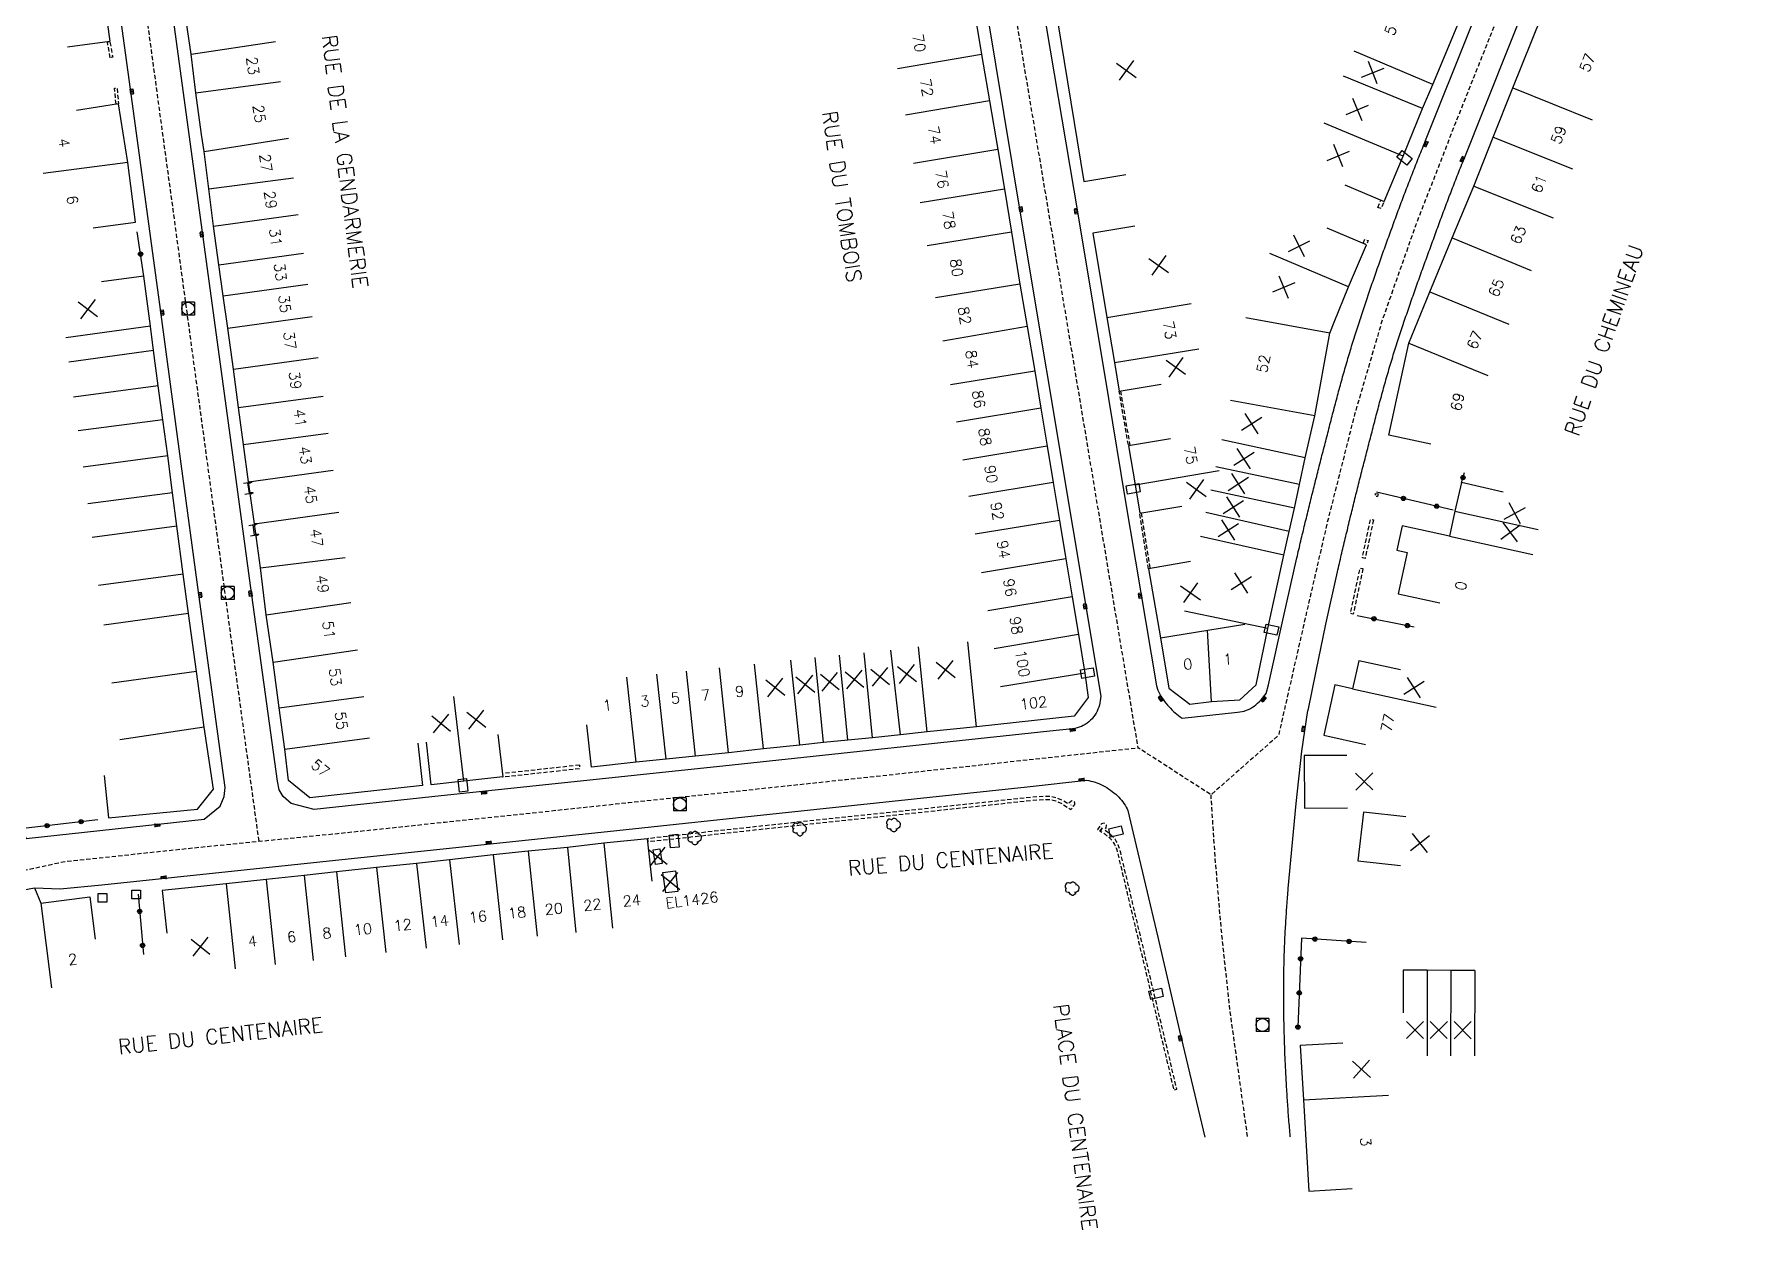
# Model space of a CAD drawing. Header units: millimetres. Extents: x 101000 to 102000, y 121000 to 122001.
# Drawn here: x 101410.7 to 101610.5, y 121556.9 to 121696.8 of the extents above; entities that cross this region are included whole.
import ezdxf
from ezdxf.enums import TextEntityAlignment as Align

# ---------------------------------------------------------------- set-up
doc = ezdxf.new("R2010")
doc.units = ezdxf.units.MM
doc.linetypes.add('DASHED', pattern=[0.75, 0.5, -0.25])
doc.layers.get('0').update_dxf_attribs({"linetype": 'CONTINUOUS'})
for name, color, linetype in [('W0001', 6, 'DASHED'), ('W0008', 7, 'CONTINUOUS'), ('W0100', 7, 'CONTINUOUS'), ('W0105', 7, 'CONTINUOUS'), ('W0112', 1, 'DASHED'), ('W0300', 7, 'CONTINUOUS'), ('W0322', 7, 'CONTINUOUS'), ('W0400', 7, 'CONTINUOUS'), ('W0420', 7, 'CONTINUOUS'), ('W0984', 7, 'CONTINUOUS'), ('W0989', 7, 'CONTINUOUS'), ('W0991', 7, 'CONTINUOUS'), ('W1102', 7, 'CONTINUOUS'), ('W1471', 7, 'CONTINUOUS')]:
    doc.layers.add(name, color=color, linetype=linetype)
doc.styles.get("Standard").update_dxf_attribs({"font": 'romans.shx', "width": 0.85})

# ---------------------------------------------------------------- blocks, each defined once
blk = doc.blocks.new('t991o')
at = {"color": 0, "linetype": 'Continuous'}
for p, q in [((-1, 1), (1, -1)), ((-1, -1), (1, 1))]:
    blk.add_line(p, q, dxfattribs=at)
blk = doc.blocks.new('T400')
for p, q in [((-0.15, 0.3), (0.15, 0.3)), ((-0.15, -0.25), (-0.15, 0.3)), ((-0.15, 0.15), (0.15, 0.15)), ((-0.15, 0), (0.15, 0)), ((0.15, 0.3), (0.15, -0.25)), ((-0.15, -0.15), (0.15, -0.15)), ((-0.15, -0.25), (-0.15, -0.3)), ((-0.15, -0.3), (0.15, -0.3)), ((0.15, -0.3), (0.15, -0.25))]:
    blk.add_line(p, q)
blk = doc.blocks.new('t105o')
for p, q in [((-0.5, 0), (0.5, 0)), ((0.5, 0), (0.2, 0.1)), ((0.5, 0), (0.2, -0.1))]:
    blk.add_line(p, q)
blk = doc.blocks.new('T420')
for p, q in [((0.75, 0.75), (-0.75, 0.75)), ((-0.75, 0.75), (-0.75, -0.75)), ((0.75, 0.75), (0.75, -0.75)), ((0.75, -0.75), (-0.75, -0.75))]:
    blk.add_line(p, q)
blk.add_ellipse((0, 0), major_axis=(-0.53, 0.53), ratio=1, start_param=3.926991, end_param=10.210176)
blk = doc.blocks.new('T1471')
at = {"color": 0, "linetype": 'Continuous', "flags": 128}
blk.add_lwpolyline([(-0.75, -0.5), (-0.75, 0.5), (0.75, 0.5), (0.75, -0.5), (-0.75, -0.5)], dxfattribs=at)
blk = doc.blocks.new('T300')
for p, q in [((-0.8, 0.51), (-0.86, 0.34)), ((-0.86, 0.34), (-0.86, 0.17)), ((-0.86, 0.17), (-0.74, 0.06)), ((-0.69, 0.63), (-0.8, 0.51)), ((-0.8, -0.06), (-0.74, 0.06)), ((-0.74, 0.06), (-0.69, 0.11)), ((-0.57, 0.69), (-0.69, 0.63)), ((-0.46, 0.69), (-0.57, 0.69)), ((-0.29, 0.63), (-0.46, 0.69)), ((-0.29, 0.63), (-0.17, 0.74)), ((-0.23, 0.57), (-0.29, 0.63)), ((-0.17, 0.74), (-0.06, 0.8)), ((-0.06, 0.8), (0.06, 0.8)), ((0.06, 0.8), (0.23, 0.74)), ((0.23, 0.74), (0.34, 0.63)), ((0.34, 0.63), (0.4, 0.51)), ((0.46, 0.46), (0.34, 0.46)), ((0.4, 0.51), (0.4, 0.46)), ((0.57, 0.4), (0.46, 0.46)), ((0.57, 0.4), (0.69, 0.29)), ((0.69, 0.29), (0.74, 0.17)), ((0.74, 0.06), (0.69, -0.17)), ((0.74, 0.17), (0.74, 0.06)), ((-0.8, -0.17), (-0.8, -0.06)), ((-0.8, -0.23), (-0.8, -0.17)), ((-0.74, -0.34), (-0.8, -0.23)), ((-0.69, -0.4), (-0.74, -0.34)), ((-0.51, -0.46), (-0.69, -0.4)), ((-0.4, -0.46), (-0.51, -0.46)), ((-0.4, -0.46), (-0.34, -0.46)), ((-0.34, -0.46), (-0.34, -0.4)), ((-0.34, -0.51), (-0.34, -0.46)), ((-0.29, -0.63), (-0.34, -0.51)), ((-0.17, -0.74), (-0.29, -0.63)), ((-0.06, -0.8), (-0.17, -0.74)), ((0.06, -0.8), (-0.06, -0.8)), ((0.17, -0.74), (0.06, -0.8)), ((0.23, -0.69), (0.17, -0.74)), ((0.29, -0.46), (0.23, -0.46)), ((0.29, -0.63), (0.23, -0.69)), ((0.46, -0.4), (0.29, -0.46)), ((0.34, -0.51), (0.29, -0.63)), ((0.34, -0.51), (0.34, -0.46)), ((0.57, -0.34), (0.46, -0.4)), ((0.63, -0.29), (0.57, -0.34)), ((0.69, -0.17), (0.63, -0.29))]:
    blk.add_line(p, q)
blk = doc.blocks.new('t112o')
at = {"color": 0, "linetype": 'Continuous'}
for p, q in [((-0.5, 0.5), (0.5, 0.5)), ((-0.5, -0.5), (-0.5, 0.5)), ((0.5, 0.5), (0.5, -0.5)), ((0.5, -0.5), (-0.5, -0.5))]:
    blk.add_line(p, q, dxfattribs=at)
blk = doc.blocks.new('t322o')
at = {"color": 0, "linetype": 'Continuous'}
for radius in [0.25, 0.15]:
    blk.add_circle((0, 0), radius, dxfattribs=at)

msp = doc.modelspace()

# ---------------------------------------------------------------- linework, layer by layer
at = {"layer": 'W0001', "flags": 128}
for points in [[(101604.12, 121833.03), (101607.1, 121807.39), (101608.22, 121797.71), (101609.52, 121785.55), (101610.48, 121776.02), (101608.87, 121767.47), (101606.06, 121759.38), (101602.05, 121748.98), (101597, 121736.35), (101592.11, 121724.11), (101586.6, 121710.33), (101580.81, 121695.81), (101577.08, 121686.46), (101572.42, 121674.5), (101568.46, 121663.26), (101565.25, 121652.3), (101562.04, 121639.62), (101559.64, 121629.21), (101556.35, 121614.77), (101548.45, 121607.81), (101539.92, 121613.32), (101535.03, 121642.55), (101531.11, 121666.07), (101526.84, 121691.65), (101522.18, 121719.55), (101517.12, 121749.9), (101512.99, 121774.68), (101509.21, 121797.45), (101507, 121810.7)], [(101437, 121602.38), (101433.57, 121627.46), (101430.87, 121647.41), (101426.94, 121676.35), (101421.85, 121713.72), (101417.77, 121743.63), (101414.26, 121769.23)], [(101339.65, 121584.46), (101357.62, 121587.92), (101366.47, 121589.65), (101380.37, 121592.56), (101390.45, 121594.89), (101414.3, 121600.02), (101430.94, 121601.78), (101446.18, 121603.29), (101458.8, 121604.62), (101480.31, 121606.91), (101505.75, 121609.61), (101539.92, 121613.32)], [(101552.73, 121567.84), (101550.67, 121582.59), (101549.65, 121592.09), (101548.94, 121600.5), (101548.45, 121607.81)]]:
    msp.add_lwpolyline(points, dxfattribs=at)
at = {"layer": 'W0008', "flags": 128}
msp.add_lwpolyline([(101418.15, 121604.9), (101409.07, 121603.83), (101409.73, 121602.71), (101430.57, 121604.95), (101432.45, 121606.49), (101432.93, 121607.62), (101433.02, 121608.65), (101429.95, 121631.25), (101427.89, 121646.54), (101425.45, 121664.59), (101421.95, 121690.39), (101419.32, 121709.73), (101412.07, 121762.76), (101412.07, 121762.76, 0.31714), (101409.34, 121764.78), (101409.08, 121764.78), (101408.82, 121764.78), (101408.56, 121764.76), (101401.76, 121763.52), (101374.68, 121758.36), (101341.23, 121752.02), (101307.14, 121745.43)], format="xyb", dxfattribs=at)
for points in [[(101521.29, 121704.92), (101526.07, 121676.1), (101532.29, 121638.99), (101535.56, 121619.36), (101535.49, 121618.82), (101535.44, 121618.57), (101535.38, 121618.31), (101535.3, 121618.07), (101535.21, 121617.83), (101535.11, 121617.59), (101534.99, 121617.37), (101534.85, 121617.14), (101534.7, 121616.93), (101534.54, 121616.72), (101534.35, 121616.53), (101534.16, 121616.36), (101533.95, 121616.21), (101533.73, 121616.06), (101533.5, 121615.93), (101533.27, 121615.81), (101533.02, 121615.72), (101532.77, 121615.64), (101532.51, 121615.59), (101532.25, 121615.55), (101529.57, 121615.25), (101492.39, 121611.3), (101457.22, 121607.56), (101443.47, 121606.09), (101440.77, 121606.79), (101439.83, 121607.63), (101439.36, 121608.4), (101439.15, 121609.41), (101436.01, 121632.3), (101433.75, 121649.05), (101430.39, 121673.66), (101424.38, 121717.74)], [(101528.7, 121700.5), (101532.85, 121675.8), (101536.43, 121654.18), (101538.37, 121642.55), (101542.05, 121620.58), (101542.22, 121620.04), (101542.33, 121619.81), (101542.46, 121619.58), (101542.59, 121619.36), (101542.72, 121619.14), (101542.87, 121618.93), (101543.02, 121618.72), (101543.17, 121618.52), (101543.34, 121618.32), (101543.51, 121618.13), (101543.69, 121617.94), (101543.87, 121617.76), (101544.05, 121617.58), (101544.24, 121617.41), (101544.44, 121617.25), (101544.64, 121617.09), (101544.85, 121616.94), (101545.06, 121616.79), (101551.57, 121617.49), (101551.83, 121617.51), (101552.09, 121617.55), (101552.34, 121617.61), (101552.59, 121617.7), (101552.83, 121617.8), (101553.07, 121617.92), (101553.29, 121618.06), (101553.5, 121618.2), (101553.71, 121618.36), (101553.9, 121618.52), (101554.09, 121618.69), (101554.27, 121618.87), (101554.44, 121619.06), (101554.6, 121619.26), (101554.76, 121619.47), (101554.9, 121619.68), (101555.18, 121620.7), (101556.94, 121628.61), (101558.5, 121635.54), (101558.56, 121635.79), (101558.61, 121636.03), (101558.67, 121636.28), (101558.73, 121636.52), (101558.79, 121636.77), (101558.85, 121637.01), (101558.9, 121637.26), (101558.96, 121637.5), (101559.02, 121637.75), (101559.08, 121637.99), (101559.14, 121638.24), (101559.2, 121638.48), (101559.26, 121638.73), (101559.31, 121638.97), (101559.37, 121639.21), (101559.43, 121639.46), (101559.49, 121639.7), (101559.55, 121639.95), (101559.61, 121640.19), (101559.67, 121640.44), (101559.73, 121640.68), (101559.79, 121640.93), (101559.85, 121641.17), (101559.91, 121641.41), (101559.97, 121641.66), (101560.03, 121641.9), (101560.09, 121642.15), (101560.15, 121642.39), (101560.21, 121642.63), (101560.27, 121642.88), (101560.33, 121643.12), (101560.39, 121643.37), (101560.45, 121643.61), (101560.52, 121643.85), (101560.58, 121644.1), (101560.64, 121644.34), (101560.7, 121644.59), (101560.76, 121644.83), (101560.82, 121645.07), (101560.88, 121645.32), (101560.95, 121645.56), (101561.01, 121645.81), (101561.07, 121646.05), (101561.13, 121646.29), (101561.19, 121646.54), (101561.26, 121646.78), (101561.32, 121647.02), (101561.38, 121647.27), (101561.44, 121647.51), (101561.51, 121647.75), (101561.57, 121648), (101561.63, 121648.24), (101561.69, 121648.48), (101561.76, 121648.73), (101561.82, 121648.97), (101561.88, 121649.21), (101561.94, 121649.45), (101562.01, 121649.7), (101562.07, 121649.94), (101562.13, 121650.18), (101562.19, 121650.42), (101562.26, 121650.66), (101562.32, 121650.91), (101562.38, 121651.15), (101562.44, 121651.39), (101562.5, 121651.63), (101562.57, 121651.88), (101562.63, 121652.12), (101562.69, 121652.36), (101562.76, 121652.6), (101562.82, 121652.84), (101562.88, 121653.09), (101562.95, 121653.33), (101563.01, 121653.57), (101563.07, 121653.81), (101563.14, 121654.05), (101563.2, 121654.29), (101563.26, 121654.54), (101563.33, 121654.78), (101563.39, 121655.02), (101563.46, 121655.26), (101563.52, 121655.5), (101563.59, 121655.74), (101563.66, 121655.99), (101563.72, 121656.23), (101563.79, 121656.47), (101563.86, 121656.71), (101563.92, 121656.95), (101563.99, 121657.19), (101564.06, 121657.43), (101564.13, 121657.67), (101564.2, 121657.91), (101564.27, 121658.15), (101564.34, 121658.39), (101564.41, 121658.63), (101564.48, 121658.87), (101564.55, 121659.11), (101564.62, 121659.35), (101564.69, 121659.59), (101564.77, 121659.83), (101564.84, 121660.07), (101564.91, 121660.31), (101564.99, 121660.55), (101565.06, 121660.79), (101565.14, 121661.03), (101565.21, 121661.27), (101565.29, 121661.51), (101565.36, 121661.75), (101565.44, 121661.98), (101565.51, 121662.22), (101565.59, 121662.46), (101565.67, 121662.7), (101565.74, 121662.94), (101565.82, 121663.18), (101565.9, 121663.42), (101565.98, 121663.65), (101566.05, 121663.89), (101566.13, 121664.13), (101566.21, 121664.37), (101566.29, 121664.61), (101566.37, 121664.84), (101566.45, 121665.08), (101566.53, 121665.32), (101566.61, 121665.56), (101566.69, 121665.79), (101566.77, 121666.03), (101566.85, 121666.27), (101566.93, 121666.51), (101567.01, 121666.74), (101567.09, 121666.98), (101567.17, 121667.22), (101567.25, 121667.45), (101567.33, 121667.69), (101567.42, 121667.93), (101567.5, 121668.16), (101567.58, 121668.4), (101567.66, 121668.64), (101567.75, 121668.87), (101567.83, 121669.11), (101567.91, 121669.35), (101567.99, 121669.58), (101568.08, 121669.82), (101568.16, 121670.06), (101568.24, 121670.29), (101568.33, 121670.53), (101568.41, 121670.76), (101568.5, 121671), (101568.58, 121671.24), (101568.66, 121671.47), (101568.75, 121671.71), (101568.83, 121671.94), (101568.92, 121672.18), (101569, 121672.42), (101569.09, 121672.65), (101569.17, 121672.89), (101569.26, 121673.12), (101569.34, 121673.36), (101569.43, 121673.59), (101569.51, 121673.83), (101569.6, 121674.07), (101569.68, 121674.3), (101569.77, 121674.54), (101569.85, 121674.77), (101569.94, 121675.01), (101570.03, 121675.24), (101570.11, 121675.48), (101570.2, 121675.72), (101570.29, 121675.95), (101570.37, 121676.19), (101570.46, 121676.42), (101570.55, 121676.66), (101570.64, 121676.9), (101570.72, 121677.13), (101570.81, 121677.37), (101570.9, 121677.6), (101570.99, 121677.84), (101571.08, 121678.07), (101571.17, 121678.31), (101571.26, 121678.54), (101571.35, 121678.78), (101571.44, 121679.01), (101571.53, 121679.25), (101571.62, 121679.48), (101571.71, 121679.72), (101571.8, 121679.95), (101571.89, 121680.18), (101571.98, 121680.42), (101572.07, 121680.65), (101572.17, 121680.89), (101572.26, 121681.12), (101572.35, 121681.35), (101572.44, 121681.59), (101572.54, 121681.82), (101572.63, 121682.06), (101572.72, 121682.29), (101572.82, 121682.52), (101572.91, 121682.76), (101573, 121682.99), (101573.1, 121683.22), (101573.19, 121683.46), (101573.29, 121683.69), (101573.38, 121683.92), (101573.48, 121684.15), (101573.57, 121684.39), (101584.09, 121710.73)], [(101559.81, 121617.68), (101560.75, 121622.3), (101561.89, 121627.8), (101563.25, 121633.89), (101563.3, 121634.14), (101563.36, 121634.39), (101563.42, 121634.63), (101563.48, 121634.88), (101563.53, 121635.12), (101563.59, 121635.37), (101563.65, 121635.61), (101563.7, 121635.86), (101563.76, 121636.1), (101563.82, 121636.35), (101563.88, 121636.59), (101563.94, 121636.84), (101563.99, 121637.08), (101564.05, 121637.33), (101564.11, 121637.58), (101564.17, 121637.82), (101564.23, 121638.07), (101564.29, 121638.31), (101564.35, 121638.56), (101564.41, 121638.8), (101564.46, 121639.05), (101564.52, 121639.29), (101564.58, 121639.54), (101564.64, 121639.78), (101564.7, 121640.03), (101564.76, 121640.27), (101564.82, 121640.52), (101564.88, 121640.76), (101564.94, 121641), (101565, 121641.25), (101565.06, 121641.49), (101565.12, 121641.74), (101565.18, 121641.98), (101565.24, 121642.23), (101565.3, 121642.47), (101565.36, 121642.72), (101565.42, 121642.96), (101565.49, 121643.21), (101565.55, 121643.45), (101565.61, 121643.7), (101565.67, 121643.94), (101565.73, 121644.18), (101565.79, 121644.43), (101565.85, 121644.67), (101565.92, 121644.92), (101565.98, 121645.16), (101566.04, 121645.41), (101566.1, 121645.65), (101566.16, 121645.9), (101566.23, 121646.14), (101566.29, 121646.38), (101566.35, 121646.63), (101566.41, 121646.87), (101566.48, 121647.12), (101566.54, 121647.36), (101566.6, 121647.6), (101566.67, 121647.85), (101566.73, 121648.09), (101566.79, 121648.34), (101566.85, 121648.58), (101566.92, 121648.83), (101566.98, 121649.07), (101567.04, 121649.31), (101567.11, 121649.56), (101567.17, 121649.8), (101567.23, 121650.05), (101567.3, 121650.29), (101567.36, 121650.54), (101567.42, 121650.78), (101567.49, 121651.02), (101567.55, 121651.27), (101567.61, 121651.51), (101567.68, 121651.76), (101567.74, 121652), (101567.8, 121652.25), (101567.87, 121652.49), (101567.93, 121652.73), (101568, 121652.98), (101568.06, 121653.22), (101568.13, 121653.47), (101568.19, 121653.71), (101568.26, 121653.95), (101568.32, 121654.2), (101568.39, 121654.44), (101568.46, 121654.68), (101568.52, 121654.93), (101568.59, 121655.17), (101568.66, 121655.41), (101568.72, 121655.66), (101568.79, 121655.9), (101568.86, 121656.14), (101568.93, 121656.39), (101569, 121656.63), (101569.07, 121656.87), (101569.14, 121657.11), (101569.21, 121657.36), (101569.28, 121657.6), (101569.35, 121657.84), (101569.42, 121658.08), (101569.5, 121658.32), (101569.57, 121658.56), (101569.64, 121658.81), (101569.72, 121659.05), (101569.79, 121659.29), (101569.87, 121659.53), (101569.94, 121659.77), (101570.02, 121660.01), (101570.09, 121660.25), (101570.17, 121660.49), (101570.25, 121660.73), (101570.32, 121660.96), (101570.4, 121661.2), (101570.48, 121661.44), (101570.56, 121661.68), (101570.64, 121661.92), (101570.71, 121662.16), (101570.79, 121662.4), (101570.87, 121662.63), (101570.95, 121662.87), (101571.03, 121663.11), (101571.11, 121663.35), (101571.19, 121663.59), (101571.27, 121663.82), (101571.36, 121664.06), (101571.44, 121664.3), (101571.52, 121664.54), (101571.6, 121664.77), (101571.68, 121665.01), (101571.77, 121665.25), (101571.85, 121665.49), (101571.93, 121665.72), (101572.01, 121665.96), (101572.1, 121666.2), (101572.18, 121666.43), (101572.26, 121666.67), (101572.35, 121666.91), (101572.43, 121667.14), (101572.52, 121667.38), (101572.6, 121667.62), (101572.68, 121667.85), (101572.77, 121668.09), (101572.85, 121668.33), (101572.94, 121668.56), (101573.02, 121668.8), (101573.11, 121669.04), (101573.19, 121669.27), (101573.28, 121669.51), (101573.36, 121669.75), (101573.45, 121669.98), (101573.54, 121670.22), (101573.62, 121670.45), (101573.71, 121670.69), (101573.79, 121670.93), (101573.88, 121671.16), (101573.96, 121671.4), (101574.05, 121671.64), (101574.13, 121671.87), (101574.22, 121672.11), (101574.31, 121672.34), (101574.39, 121672.58), (101574.48, 121672.81), (101574.56, 121673.05), (101574.65, 121673.28), (101574.73, 121673.51), (101574.82, 121673.75), (101574.9, 121673.98), (101574.99, 121674.21), (101575.07, 121674.45), (101575.16, 121674.68), (101575.25, 121674.91), (101575.33, 121675.14), (101575.42, 121675.38), (101575.51, 121675.61), (101575.59, 121675.84), (101575.68, 121676.07), (101575.77, 121676.31), (101575.86, 121676.54), (101575.94, 121676.77), (101576.03, 121677), (101576.12, 121677.23), (101576.21, 121677.47), (101576.3, 121677.7), (101576.38, 121677.93), (101576.47, 121678.16), (101576.56, 121678.39), (101576.65, 121678.63), (101576.74, 121678.86), (101576.83, 121679.09), (101576.92, 121679.32), (101577.01, 121679.55), (101577.1, 121679.78), (101577.19, 121680.01), (101577.28, 121680.25), (101577.37, 121680.48), (101577.46, 121680.71), (101577.55, 121680.94), (101577.64, 121681.17), (101577.73, 121681.4), (101577.83, 121681.63), (101577.92, 121681.86), (101588.85, 121709.27)], [(101557.74, 121567.76), (101557.73, 121567.84), (101557.71, 121568.09), (101557.68, 121568.34), (101557.66, 121568.59), (101557.64, 121568.84), (101557.62, 121569.09), (101557.6, 121569.34), (101557.58, 121569.6), (101557.56, 121569.85), (101557.54, 121570.1), (101557.52, 121570.35), (101557.5, 121570.6), (101557.48, 121570.85), (101557.47, 121571.1), (101557.45, 121571.35), (101557.43, 121571.6), (101557.41, 121571.85), (101557.4, 121572.1), (101557.38, 121572.35), (101557.36, 121572.6), (101557.35, 121572.85), (101557.33, 121573.1), (101557.32, 121573.35), (101557.3, 121573.61), (101557.29, 121573.86), (101557.27, 121574.11), (101557.26, 121574.36), (101557.24, 121574.61), (101557.23, 121574.86), (101557.22, 121575.11), (101557.2, 121575.36), (101557.19, 121575.61), (101557.18, 121575.86), (101557.17, 121576.11), (101557.16, 121576.37), (101557.15, 121576.62), (101557.13, 121576.87), (101557.12, 121577.12), (101557.11, 121577.37), (101557.1, 121577.62), (101557.09, 121577.87), (101557.09, 121578.12), (101557.08, 121578.37), (101557.07, 121578.63), (101557.06, 121578.88), (101557.05, 121579.13), (101557.04, 121579.38), (101557.04, 121579.63), (101557.03, 121579.88), (101557.02, 121580.13), (101557.02, 121580.38), (101557.01, 121580.64), (101557, 121580.89), (101557, 121581.14), (101556.99, 121581.39), (101556.99, 121581.64), (101556.99, 121581.89), (101556.98, 121582.14), (101556.98, 121582.4), (101556.97, 121582.65), (101556.97, 121582.9), (101556.97, 121583.15), (101556.97, 121583.4), (101556.96, 121583.65), (101556.96, 121583.9), (101556.96, 121584.15), (101556.96, 121584.4), (101556.96, 121584.65), (101556.96, 121584.9), (101556.96, 121585.15), (101556.96, 121585.4), (101556.96, 121585.64), (101556.97, 121585.89), (101556.97, 121586.14), (101556.97, 121586.39), (101556.98, 121586.64), (101556.98, 121586.89), (101556.98, 121587.14), (101556.99, 121587.39), (101556.99, 121587.64), (101557, 121587.89), (101557.01, 121588.14), (101557.01, 121588.39), (101557.02, 121588.64), (101557.03, 121588.89), (101557.03, 121589.13), (101557.04, 121589.38), (101557.05, 121589.63), (101557.06, 121589.88), (101557.07, 121590.13), (101557.08, 121590.38), (101557.09, 121590.63), (101557.1, 121590.88), (101557.11, 121591.13), (101557.13, 121591.38), (101557.14, 121591.62), (101557.15, 121591.87), (101557.16, 121592.12), (101557.18, 121592.37), (101557.19, 121592.62), (101557.21, 121592.87), (101557.22, 121593.12), (101557.24, 121593.37), (101557.25, 121593.62), (101557.27, 121593.86), (101557.29, 121594.11), (101557.3, 121594.36), (101557.32, 121594.61), (101557.34, 121594.86), (101557.36, 121595.11), (101557.38, 121595.36), (101557.4, 121595.61), (101557.42, 121595.85), (101557.44, 121596.1), (101557.46, 121596.35), (101557.48, 121596.6), (101557.5, 121596.85), (101558.42, 121606.8), (101559.09, 121612.91), (101559.79, 121617.68)], [(101410.7, 121596.91), (101413.74, 121596.79), (101418.58, 121597.27), (101478.88, 121603.65), (101497.88, 121605.65), (101526.92, 121608.76), (101533.92, 121609.52), (101534.16, 121609.48), (101534.4, 121609.42), (101534.63, 121609.36), (101534.87, 121609.29), (101535.1, 121609.21), (101535.32, 121609.12), (101535.54, 121609.02), (101535.78, 121608.9), (101536.01, 121608.78), (101536.24, 121608.65), (101536.46, 121608.51), (101536.68, 121608.37), (101536.89, 121608.21), (101537.09, 121608.05), (101537.29, 121607.88), (101537.49, 121607.7), (101537.66, 121607.53), (101537.82, 121607.35), (101537.97, 121607.17), (101538.12, 121606.98), (101538.26, 121606.79), (101538.39, 121606.59), (101538.51, 121606.38), (101538.63, 121606.17), (101538.73, 121605.96), (101539.33, 121603.31), (101542.21, 121591.14), (101544.78, 121580.2), (101547.74, 121567.75)]]:
    msp.add_lwpolyline(points, dxfattribs=at)
at = {"layer": 'W0100', "flags": 128}
for points in [[(101574.17, 121648.85), (101569.28, 121649.91), (101570.75, 121656.71), (101571.61, 121660.66), (101574.07, 121666.68), (101576.7, 121672.99), (101579.2, 121679.03), (101581.48, 121684.76), (101583.79, 121690.53), (101588.22, 121701.63), (101591.12, 121708.89), (101595.77, 121707.04)], [(101418.8, 121701.52), (101419.54, 121695.97), (101414.59, 121695.31)], [(101530.13, 121700.55), (101533.55, 121679.59), (101538.48, 121680.39)], [(101455.61, 121613.86), (101456.15, 121608.89), (101442.95, 121607.46), (101440.44, 121609.47), (101440.01, 121613.16), (101439.37, 121617.98), (101438.64, 121623.35), (101437.84, 121628.88), (101437.17, 121634.37), (101436.46, 121639.52), (101435.78, 121644.43), (101435.18, 121648.81), (101434.6, 121653.15), (101434.01, 121657.62), (101433.34, 121662.41), (101432.81, 121666.22), (101432.31, 121669.84), (101431.69, 121674.35), (101431.12, 121678.71), (101430.58, 121683.1), (101430.27, 121685.08), (101429.62, 121689.97), (101429.04, 121694.5), (101428.34, 121699.2)], [(101520.77, 121699.41), (101521.6, 121694.45), (101522.53, 121689.02), (101523.48, 121683.33), (101524.27, 121678.69), (101525.09, 121673.65), (101526.07, 121667.57), (101526.93, 121662.6), (101527.82, 121657.38), (101528.52, 121653.06), (101529.26, 121648.61), (101529.97, 121644.36), (101530.7, 121639.92), (101531.44, 121635.43), (101532.18, 121630.99), (101532.92, 121626.57), (101533.67, 121622.06), (101534.08, 121619.19), (101532.44, 121617.01), (101521, 121615.77), (101515.22, 121615.17), (101512.08, 121614.82), (101508.81, 121614.48), (101505.92, 121614.2), (101503.09, 121613.92), (101500.31, 121613.62), (101496.06, 121613.18), (101491.96, 121612.74), (101488.1, 121612.32), (101484.66, 121612), (101481.15, 121611.63), (101475.94, 121611.05), (101475.39, 121616.02)], [(101564.1, 121679.18), (101568.71, 121677.25), (101570.93, 121682.55), (101573.21, 121688.14), (101574.42, 121690.95), (101577.86, 121699.17)], [(101417.59, 121674.18), (101422.55, 121674.82), (101421.65, 121681.82), (101420.56, 121688.66), (101415.62, 121687.88)], [(101539.54, 121674.37), (101534.61, 121673.55), (101536.26, 121663.67), (101537.15, 121658.4), (101537.69, 121655.06), (101542.62, 121655.86)], [(101546.05, 121635.11), (101541.13, 121634.24), (101542.55, 121626.17), (101543.51, 121620.3), (101545.96, 121618.42), (101548.51, 121618.73), (101551.81, 121618.92), (101553.75, 121620.69), (101555.12, 121627.26), (101556.99, 121635.86), (101557.61, 121638.64), (101558.21, 121641.36), (101558.8, 121644.11), (101559.48, 121647.26), (101560.59, 121652.18), (101562.35, 121661.85), (101562.87, 121663.14), (101564.56, 121667.26), (101566.64, 121672.19), (101562.04, 121674.14)], [(101418.87, 121610.08), (101419.37, 121605.11), (101429.78, 121606.15), (101431.67, 121608.49), (101430.59, 121615.71), (101429.68, 121622.26), (101428.75, 121629.02), (101428.14, 121633.65), (101427.39, 121639.24), (101426.89, 121643.17), (101426.32, 121647.47), (101425.75, 121651.71), (101425.21, 121655.68), (101424.65, 121659.79), (101424.3, 121662.66), (101423.5, 121668.5), (101418.55, 121667.83)], [(101543.72, 121649.49), (101538.79, 121648.66), (101539.56, 121644.1), (101540.1, 121640.77), (101545.03, 121641.58)], [(101435.66, 121644.33), (101435.83, 121643.08)], [(101582.65, 121643.23), (101577.78, 121644.36), (101577, 121641.01), (101576.36, 121638.09), (101570.81, 121639.28), (101570.19, 121636.44), (101571.4, 121636.18), (101570.35, 121631.32), (101575.23, 121630.26)], [(101436.49, 121638.18), (101436.31, 121639.42)], [(101570.63, 121622.43), (101565.75, 121623.51), (101565.02, 121620.23), (101562.96, 121620.68), (101561.66, 121614.78), (101566.54, 121613.7)], [(101464.97, 121614.89), (101465.54, 121609.92), (101460.96, 121609.39), (101457.14, 121608.99), (101456.62, 121613.96)], [(101564.37, 121612.43), (101559.37, 121612.4), (101559.41, 121606.25), (101564.41, 121606.28)], [(101571.26, 121605.23), (101566.3, 121605.8), (101565.65, 121600.1), (101570.62, 121599.54)], [(101483.01, 121597.7), (101482.49, 121602.68), (101477.36, 121602.14), (101473.1, 121601.66), (101468.52, 121601.21), (101464.42, 121600.78), (101459.3, 121600.22), (101455.44, 121599.78), (101450.77, 121599.3), (101446.06, 121598.8), (101442.29, 121598.38), (101437.84, 121597.9), (101433.15, 121597.41), (101428.32, 121596.89), (101425.68, 121596.61), (101426.22, 121591.63)], [(101406.64, 121591.07), (101405.72, 121595.99), (101410.7, 121596.91), (101411.46, 121595.14), (101417.19, 121595.86), (101417.81, 121590.9)], [(101579.34, 121587.27), (101576.51, 121587.27), (101573.77, 121587.28), (101570.95, 121587.29), (101570.94, 121582.29)], [(101563.88, 121578.76), (101558.89, 121578.48), (101559.26, 121572.11), (101559.91, 121561.43), (101564.97, 121561.74)]]:
    msp.add_lwpolyline(points, dxfattribs=at)
for points in [[(101483.4, 121599.67), (101483.15, 121601.39), (101483.94, 121601.5), (101484.18, 121599.77)], [(101485.75, 121598.93), (101486.04, 121596.51), (101484.61, 121596.33), (101484.29, 121598.73)]]:
    msp.add_lwpolyline(points, close=True, dxfattribs=at)
at = {"layer": 'W0112', "flags": 128}
for points in [[(101419.59, 121694.07), (101419.25, 121695.92), (101419.54, 121695.97), (101419.88, 121694.12)], [(101420.26, 121688.63), (101420.08, 121690.51), (101420.37, 121690.54), (101420.56, 121688.66)], [(101567.99, 121676.56), (101568.33, 121677.41), (101568.71, 121677.25), (101568.37, 121676.41)], [(101566.27, 121672.36), (101566.47, 121672.83), (101566.85, 121672.67), (101566.64, 121672.19)], [(101537.85, 121655.09), (101538.95, 121648.69), (101538.79, 121648.66), (101537.69, 121655.06)], [(101568.02, 121643.02), (101567.96, 121642.71), (101567.67, 121642.76), (101567.72, 121643.07)], [(101540.26, 121640.8), (101541.29, 121634.27), (101541.13, 121634.24), (101540.1, 121640.78)], [(101567.46, 121639.99), (101566.49, 121635.48), (101566.17, 121635.55), (101567.14, 121640.06)], [(101566.23, 121634.29), (101565.1, 121628.96), (101564.79, 121629.03), (101565.91, 121634.36)], [(101474.54, 121611.28), (101465.5, 121610.3), (101465.54, 121609.92), (101474.58, 121610.9)], [(101535.45, 121603.56), (101535.77, 121604), (101535.52, 121603.56), (101536.01, 121603.23), (101536.21, 121603.07), (101536.41, 121602.91), (101536.6, 121602.74), (101536.78, 121602.57), (101536.92, 121602.4), (101537.04, 121602.21), (101537.15, 121602.01), (101537.25, 121601.81), (101537.33, 121601.6), (101537.41, 121601.39), (101537.47, 121601.17), (101537.53, 121600.94), (101539.98, 121590.61), (101544.09, 121573.26), (101544.45, 121573.35), (101540.33, 121590.69), (101537.88, 121601.02), (101537.82, 121601.26), (101537.75, 121601.5), (101537.67, 121601.73), (101537.58, 121601.96), (101537.47, 121602.18), (101537.35, 121602.4), (101537.22, 121602.61), (101537.04, 121602.82), (101536.85, 121603.01), (101536.64, 121603.19), (101536.43, 121603.36), (101536.22, 121603.52), (101536, 121603.67), (101536.17, 121603.96), (101536.2, 121604.26), (101535.94, 121604.5), (101535.63, 121604.42), (101535.16, 121603.77)]]:
    msp.add_lwpolyline(points, close=True, dxfattribs=at)
msp.add_lwpolyline([(101532.4, 121606.56, 1.16041), (101531.97, 121606.97), (101531.78, 121606.82), (101531.72, 121606.72), (101531.22, 121607.07), (101530.38, 121607.43), (101529.54, 121607.63), (101528.19, 121607.59), (101494.41, 121604), (101482.49, 121602.68), (101482.53, 121602.33), (101482.88, 121602.37), (101494.44, 121603.65), (101528.22, 121607.24), (101529.5, 121607.28), (101530.27, 121607.1), (101531.05, 121606.76), (101532.04, 121606.08), (101532.4, 121606.55)], format="xyb", dxfattribs=at)
msp.add_lwpolyline([(101532.06, 121606.6), (101532.04, 121606.59)], dxfattribs=at)
at = {"layer": 'W0322', "flags": 128}
for points in [[(101423.5, 121668.5), (101422.75, 121673.69)], [(101577.78, 121644.36), (101578.11, 121645.52)], [(101576.81, 121641.12), (101567.84, 121643.24)], [(101565.56, 121628.81), (101572.22, 121627.46)], [(101422.86, 121596.17), (101423.47, 121589.11)], [(101566.6, 121590.52), (101559.04, 121591.04), (101558.63, 121580.61)]]:
    msp.add_lwpolyline(points, dxfattribs=at)
at = {"layer": 'W1102', "flags": 128}
for points in [[(101429.04, 121694.5), (101438.93, 121695.97)], [(101521.6, 121694.45), (101511.74, 121692.77)], [(101574.42, 121690.95), (101565.2, 121694.82)], [(101429.62, 121689.97), (101439.53, 121691.29)], [(101573.21, 121688.14), (101563.95, 121691.92)], [(101583.79, 121690.53), (101593.07, 121686.82)], [(101522.53, 121689.02), (101512.67, 121687.33)], [(101570.93, 121682.55), (101561.7, 121686.4)], [(101430.58, 121683.1), (101440.46, 121684.66)], [(101581.48, 121684.76), (101590.77, 121681.06)], [(101523.48, 121683.33), (101513.61, 121681.68)], [(101421.65, 121681.82), (101411.73, 121680.54)], [(101431.12, 121678.71), (101441.04, 121680.01)], [(101524.27, 121678.69), (101514.4, 121677.09)], [(101579.2, 121679.03), (101588.49, 121675.33)], [(101431.69, 121674.35), (101441.6, 121675.72)], [(101525.09, 121673.65), (101515.22, 121672.04)], [(101576.7, 121672.99), (101585.94, 121669.16)], [(101432.31, 121669.84), (101442.22, 121671.21)], [(101564.56, 121667.26), (101555.35, 121671.15)], [(101432.81, 121666.22), (101442.72, 121667.59)], [(101526.07, 121667.57), (101516.2, 121665.97)], [(101574.07, 121666.68), (101583.33, 121662.89)], [(101536.26, 121663.67), (101546.13, 121665.32)], [(101424.3, 121662.66), (101414.39, 121661.31)], [(101433.34, 121662.41), (101443.24, 121663.78)], [(101526.93, 121662.6), (101517.07, 121660.91)], [(101562.35, 121661.85), (101552.51, 121663.64)], [(101571.61, 121660.66), (101580.87, 121656.88)], [(101424.65, 121659.79), (101414.74, 121658.43)], [(101434.01, 121657.62), (101443.91, 121659)], [(101537.15, 121658.4), (101547.02, 121659.99)], [(101527.82, 121657.38), (101517.95, 121655.78)], [(101425.21, 121655.68), (101415.3, 121654.34)], [(101434.6, 121653.15), (101444.51, 121654.47)], [(101528.52, 121653.06), (101518.65, 121651.42)], [(101560.59, 121652.18), (101550.75, 121653.97)], [(101425.75, 121651.71), (101415.84, 121650.39)], [(101435.18, 121648.81), (101445.1, 121650.14)], [(101529.26, 121648.61), (101519.39, 121646.96)], [(101559.48, 121647.26), (101549.7, 121649.36)], [(101426.32, 121647.47), (101416.4, 121646.15)], [(101558.8, 121644.11), (101549.02, 121646.21)], [(101435.78, 121644.43), (101445.69, 121645.79)], [(101529.97, 121644.36), (101520.1, 121642.74)], [(101539.56, 121644.1), (101549.42, 121645.76)], [(101426.89, 121643.17), (101416.97, 121641.86)], [(101558.21, 121641.36), (101548.43, 121643.47)], [(101436.46, 121639.52), (101446.36, 121640.89)], [(101557.61, 121638.64), (101547.86, 121640.84)], [(101577, 121641.01), (101586.76, 121638.86)], [(101427.39, 121639.24), (101417.48, 121637.92)], [(101530.7, 121639.92), (101520.83, 121638.3)], [(101556.99, 121635.86), (101547.23, 121638.06)], [(101576.36, 121638.09), (101586.12, 121635.94)], [(101437.17, 121634.37), (101447.09, 121635.6)], [(101531.44, 121635.43), (101521.58, 121633.79)], [(101428.14, 121633.65), (101418.22, 121632.32)], [(101437.84, 121628.88), (101447.74, 121630.31)], [(101532.18, 121630.99), (101522.32, 121629.35)], [(101428.75, 121629.02), (101418.85, 121627.67)], [(101555.12, 121627.26), (101545.33, 121629.3)], [(101532.92, 121626.57), (101523.06, 121624.91)], [(101542.55, 121626.17), (101552.42, 121627.78)], [(101548.51, 121618.73), (101548.05, 121627.07)], [(101438.64, 121623.35), (101448.54, 121624.78)], [(101508.81, 121614.48), (101507.86, 121624.43)], [(101512.08, 121614.82), (101510.96, 121624.75)], [(101515.22, 121615.17), (101514.19, 121625.12)], [(101521, 121615.77), (101519.97, 121625.71)], [(101429.68, 121622.26), (101419.77, 121620.89)], [(101488.1, 121612.32), (101487.04, 121622.27)], [(101491.96, 121612.74), (101490.89, 121622.68)], [(101496.06, 121613.18), (101495, 121623.12)], [(101500.31, 121613.62), (101499.26, 121623.57)], [(101503.09, 121613.92), (101502.11, 121623.87)], [(101505.92, 121614.2), (101504.97, 121624.16)], [(101481.15, 121611.63), (101480.06, 121621.57)], [(101484.66, 121612), (101483.59, 121621.95)], [(101533.67, 121622.06), (101523.8, 121620.44)], [(101565.02, 121620.23), (101574.79, 121618.07)], [(101439.37, 121617.98), (101449.28, 121619.31)], [(101460.96, 121609.39), (101459.82, 121619.33)], [(101430.59, 121615.71), (101420.7, 121614.23)], [(101440.01, 121613.16), (101449.92, 121614.48)], [(101459.3, 121600.22), (101460.42, 121590.28)], [(101464.42, 121600.78), (101465.5, 121590.83)], [(101468.52, 121601.21), (101469.56, 121591.26)], [(101473.1, 121601.66), (101474.1, 121591.71)], [(101477.36, 121602.14), (101478.39, 121592.2)], [(101442.29, 121598.38), (101443.35, 121588.44)], [(101446.06, 121598.8), (101447.13, 121588.85)], [(101450.77, 121599.3), (101451.83, 121589.36)], [(101455.44, 121599.78), (101456.55, 121589.85)], [(101433.15, 121597.41), (101434.2, 121587.46)], [(101437.84, 121597.9), (101438.91, 121587.96)], [(101411.46, 121595.14), (101412.7, 121585.22)], [(101573.77, 121587.28), (101573.74, 121577.28)], [(101576.51, 121587.27), (101576.48, 121577.27)], [(101579.34, 121587.27), (101579.31, 121577.27)], [(101559.26, 121572.11), (101569.24, 121572.68)]]:
    msp.add_lwpolyline(points, dxfattribs=at)

# ---------------------------------------------------------------- block references
at = {"layer": 'W0105'}
for p, rotation in [((101435.66, 121644.33), 7.615839131279593), ((101435.83, 121643.08), 8.755094884385318), ((101436.31, 121639.42), 11.13948440339577), ((101436.49, 121638.18), 9.080015034529328)]:
    msp.add_blockref('t105o', p, dxfattribs=dict(at, rotation=rotation))
at = {"layer": 'W0112'}
for p in [(101418.68, 121595.75), (101422.62, 121596.14)]:
    msp.add_blockref('t112o', p, dxfattribs=at)
at = {"layer": 'W0300'}
for p in [(101500.33, 121603.79), (101511.32, 121604.27), (101488.04, 121602.75), (101532.24, 121596.83)]:
    msp.add_blockref('T300', p, dxfattribs=at)
at = {"layer": 'W0322'}
for p in [(101423.13, 121671.09), (101577.95, 121644.94)]:
    msp.add_blockref('t322o', p, dxfattribs=at)
for p, rotation in [((101570.98, 121642.5), 166.7098933494108), ((101574.87, 121641.58), 166.7098933494108), ((101567.52, 121628.42), 348.5319097023425), ((101571.44, 121627.62), 348.5319097023425), ((101412.19, 121604.2), 186.7069864884035), ((101416.17, 121604.67), 186.7069864884035), ((101423.03, 121594.17), 274.9568591692368), ((101423.37, 121590.19), 274.9568591692368), ((101560.62, 121590.93), 176.0493281057711), ((101564.61, 121590.66), 176.0493281057711), ((101558.94, 121588.62), 267.7293660546529), ((101558.78, 121584.63), 267.7293660546529), ((101558.63, 121580.63), 267.7293660546529)]:
    msp.add_blockref('t322o', p, dxfattribs=dict(at, rotation=rotation))
at = {"layer": 'W0400'}
for p, rotation in [((101422.12, 121690.13), 7.725410896047996), ((101573.61, 121683.99), 337.7812289036031), ((101577.88, 121682.17), 158.256542709356), ((101526.19, 121676.33), 9.422195263295226), ((101532.64, 121676.09), 189.5337286805338), ((101430.29, 121673.37), 187.7730741592671), ((101425.66, 121664.25), 7.703127736870233), ((101430.11, 121631.22), 7.750230938450856), ((101436, 121631.35), 187.8182497664257), ((101533.71, 121629.84), 189.4636162055336), ((101540.15, 121631.1), 189.5001837851297), ((101542.57, 121619.06), 212.1200487591862), ((101554.59, 121619.02), 320.7055971510183), ((101532.24, 121615.4), 276.4487476115549), ((101559.26, 121615.51), 171.6971883734113), ((101463.33, 121608.06), 276.0827133344409), ((101533.31, 121609.58), 96.12779251918907), ((101425.09, 121604.25), 276.1198804216668), ((101463.9, 121602.23), 96.03220527943786), ((101425.84, 121598.15), 96.03220528014592), ((101544.85, 121579.32), 193.3680439591443)]:
    msp.add_blockref('T400', p, dxfattribs=dict(at, rotation=rotation))
at = {"layer": 'W0420'}
for p in [(101428.7, 121664.71), (101433.33, 121631.43), (101486.26, 121606.69), (101554.48, 121580.88)]:
    msp.add_blockref('T420', p, dxfattribs=at)
at = {"layer": 'W0991'}
for p, rotation in [((101538.53, 121692.6), 279.2283513126398), ((101567.39, 121692.32), 66.65037786291566), ((101565.59, 121687.99), 67.78466463428009), ((101563.36, 121682.6), 67.34621362845624), ((101558.77, 121672.03), 71.50040408844761), ((101542.34, 121669.76), 279.4804080685488), ((101556.98, 121667.21), 67.72597296462992), ((101416.96, 121664.64), 277.7335389200677), ((101544.33, 121657.85), 279.1816440446003), ((101553.2, 121651.26), 77.3042115024093), ((101552.3, 121647.15), 77.91865896726476), ((101546.74, 121643.56), 279.2240863540314), ((101551.66, 121644.21), 77.83215818078284), ((101551.07, 121641.49), 77.67527498889545), ((101584.01, 121640.75), 73.46655774703807), ((101550.47, 121638.79), 77.26190525901578), ((101583.51, 121638.55), 81.39589196615786), ((101546.05, 121631.46), 280.026261298366), ((101551.99, 121632.59), 77.74134715087749), ((101506.7, 121621.31), 5.466135109348571), ((101509.73, 121621.61), 5.894969748155509), ((101512.86, 121621.95), 6.473868438529763), ((101517.39, 121622.43), 5.874252860624533), ((101497.45, 121620.36), 6.006285081038528), ((101500.96, 121620.73), 6.085657994613493), ((101503.82, 121621.03), 5.657686660742394), ((101572.22, 121620.36), 77.5805146846454), ((101458.32, 121616.15), 5.985398357021244), ((101462.45, 121616.61), 6.562023817833165), ((101566.39, 121609.37), 270.3493586610605), ((101572.93, 121602.16), 83.49801184825854), ((101483.67, 121600.58), 6.562023817833165), ((101485.17, 121597.61), 6.562023817833165), ((101430.16, 121590.05), 6.128043059096304), ((101572.34, 121580.29), 359.833273602232), ((101575.12, 121580.28), 359.7810997023522), ((101577.9, 121580.27), 359.833273602232), ((101566.06, 121575.69), 273.2943832217163)]:
    msp.add_blockref('t991o', p, dxfattribs=dict(at, rotation=rotation))
at = {"layer": 'W1471'}
for p, rotation in [((101571.09, 121682.36), 321.4018676078203), ((101539.34, 121643.62), 189.4690910641314), ((101555.53, 121627.13), 347.4742707865172), ((101533.99, 121622.05), 9.463616209018546), ((101460.88, 121608.92), 276.0827133334617), ((101537.32, 121603.52), 12.68549166048428), ((101485.6, 121602.39), 96.01857640788825), ((101542.02, 121584.53), 13.24840874768721)]:
    msp.add_blockref('T1471', p, dxfattribs=dict(at, rotation=rotation))

# ---------------------------------------------------------------- texts
at = {"layer": 'W0984'}
msp.add_text('EL1426', height=1.25, rotation=7.1346, dxfattribs=at).set_placement((101487.69, 121595.5), align=Align.MIDDLE)
at = {"layer": 'W0989'}
for s, rotation, p in [('RUE DE LA GENDARMERIE', 277.0613, (101447.05, 121681.92)), ('RUE DU TOMBOIS', 278.46, (101505.26, 121677.81)), ('RUE DU CHEMINEAU', 70.8418, (101594.46, 121661)), ('RUE DU CENTENAIRE', 4.9361, (101517.98, 121600.26)), ('PLACE DU CENTENAIRE', 277.3904, (101532.56, 121570.1)), ('RUE DU CENTENAIRE', 6.298, (101432.49, 121579.62))]:
    msp.add_text(s, height=1.75, rotation=rotation, dxfattribs=at).set_placement(p, align=Align.MIDDLE)
at = {"layer": 'W0991'}
for s, rotation, p in [('50', 67.2741, (101569.69, 121697.76)), ('70', 279.4775, (101514.28, 121695.78)), ('57', 68.2104, (101592.5, 121693.48)), ('23', 277.3067, (101436.27, 121693.12)), ('72', 279.6943, (101515.16, 121690.56)), ('25', 277.9725, (101437.03, 121687.51)), ('4', 279.0306, (101414.19, 121684.14)), ('74', 279.4658, (101516.1, 121685.02)), ('59', 68.2504, (101589.14, 121685.05)), ('27', 277.0453, (101437.8, 121681.76)), ('76', 279.6652, (101516.97, 121679.83)), ('29', 277.4711, (101438.35, 121677.44)), ('61', 68.2771, (101586.85, 121679.31)), ('6', 277.3602, (101415.16, 121677.42)), ('78', 279.2225, (101517.77, 121675.05)), ('63', 67.5067, (101584.42, 121673.33)), ('31', 277.8345, (101438.94, 121673.05)), ('80', 279.2433, (101518.67, 121669.49)), ('33', 277.8396, (101439.5, 121668.99)), ('65', 67.4116, (101581.85, 121667.15)), ('35', 277.8358, (101440.01, 121665.27)), ('82', 279.7351, (101519.6, 121663.9)), ('73', 279.5153, (101543.61, 121662.19)), ('37', 277.9353, (101440.6, 121660.98)), ('67', 67.7413, (101579.32, 121661.02)), ('84', 279.6625, (101520.47, 121658.81)), ('52', 79.6836, (101554.58, 121658.27)), ('39', 277.6067, (101441.24, 121656.31)), ('86', 279.1928, (101521.26, 121654.1)), ('69', 77.758, (101577.29, 121653.8)), ('41', 277.6399, (101441.83, 121651.91)), ('88', 279.4628, (101521.98, 121649.69)), ('43', 277.7489, (101442.42, 121647.56)), ('75', 279.5392, (101546.08, 121647.54)), ('90', 279.4892, (101522.71, 121645.33)), ('45', 277.8252, (101443.05, 121642.93)), ('92', 279.3218, (101523.42, 121641.01)), ('47', 277.8488, (101443.74, 121637.9)), ('94', 279.4375, (101524.16, 121636.53)), ('49', 277.0513, (101444.45, 121632.48)), ('96', 279.4278, (101524.91, 121632.06)), ('0', 77.7884, (101577.71, 121632.27)), ('98', 279.5454, (101525.65, 121627.62)), ('51', 278.2198, (101445.17, 121627.11)), ('100', 279.3321, (101526.39, 121623.18)), ('1', 3.206, (101550.42, 121623.67)), ('53', 277.6595, (101445.94, 121621.59)), ('0', 4.833, (101545.73, 121623.12)), ('9', 6.1304, (101493.26, 121619.92)), ('1', 6.2734, (101477.78, 121618.3)), ('3', 6.1551, (101482.16, 121618.78)), ('5', 5.3001, (101485.74, 121619.13)), ('7', 6.1076, (101489.29, 121619.49)), ('102', 6.1876, (101527.67, 121618.56)), ('55', 277.5861, (101446.63, 121616.49)), ('77', 77.5805, (101569.14, 121616.22)), ('57', 321.2857, (101444.19, 121610.94)), ('16', 6.2298, (101462.62, 121593.54)), ('18', 5.9862, (101467.2, 121594.03)), ('20', 5.7062, (101471.51, 121594.47)), ('22', 6.4494, (101476.02, 121594.95)), ('24', 5.9137, (101480.64, 121595.45)), ('8', 6.2839, (101444.94, 121591.63)), ('10', 6.1186, (101449.16, 121592.09)), ('12', 5.9005, (101453.82, 121592.58)), ('14', 6.3942, (101458.15, 121593.04)), ('4', 6.0441, (101436.23, 121590.69)), ('6', 6.1317, (101440.81, 121591.18)), ('2', 7.1214, (101415.19, 121588.56)), ('3', 273.4889, (101566.57, 121567.2))]:
    msp.add_text(s, height=1.25, rotation=rotation, dxfattribs=at).set_placement(p, align=Align.MIDDLE)

doc.saveas('drawing.dxf')
